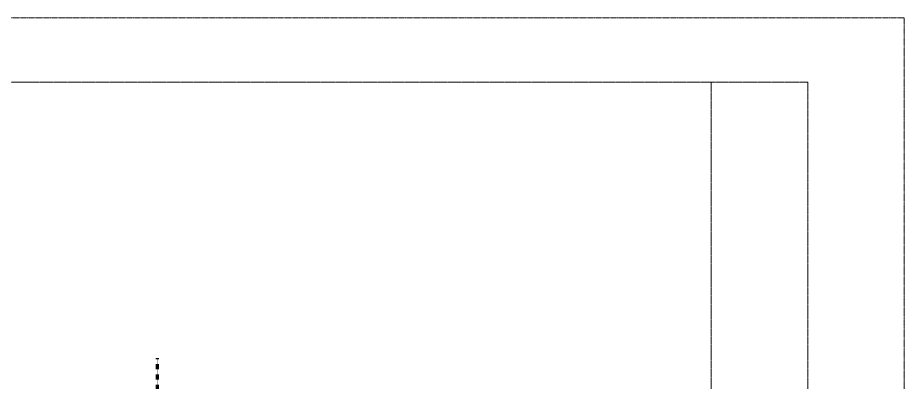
# Model space of a CAD drawing. Header units: inches. Extents: x 3 to 119514, y -26002 to 104775.
# Drawn here: x 23700 to 27008, y -20556 to -19198 of the extents above; entities that cross this region are included whole.
import ezdxf

# ---------------------------------------------------------------- set-up
doc = ezdxf.new("R2010")
doc.units = ezdxf.units.IN
doc.header["$MEASUREMENT"] = 0
for name, pattern in [('Center 1_4_', [0.53125, 0.25, -0.09375, 0.09375, -0.09375]), ('Dash', [0.25, 0.125, -0.125]), ('Hidden', [0.28125, 0.1875, -0.09375])]:
    doc.linetypes.add(name, pattern=pattern)
for name, color, linetype, lineweight in [('A-ANNO-MATC', 214, 'Dash', 140), ('A-PROP-SBCK', 71, 'Hidden', 15), ('PROP', 3, 'Center 1_4_', 9)]:
    doc.layers.add(name, color=color, linetype=linetype, lineweight=lineweight)

msp = doc.modelspace()

# ---------------------------------------------------------------- linework, layer by layer
at = {"layer": 'A-ANNO-MATC'}
msp.add_line((24220.4473, -20466.80665), (24220.4473, -23559.46055), dxfattribs=at)
at = {"layer": 'A-PROP-SBCK'}
for p, q in [((21404.23523, -19438.18055), (26647.51523, -19438.18055)), ((26287.51523, -19438.18055), (26287.51523, -22725.92764)), ((26647.51523, -19438.18055), (26647.51523, -25801.37622))]:
    msp.add_line(p, q, dxfattribs=at)
at = {"layer": 'PROP'}
for p, q in [((20984.23523, -19198.18055), (27007.51523, -19198.18055)), ((27007.51523, -19198.18055), (27007.51523, -25943.10222))]:
    msp.add_line(p, q, dxfattribs=at)

doc.saveas('drawing.dxf')
